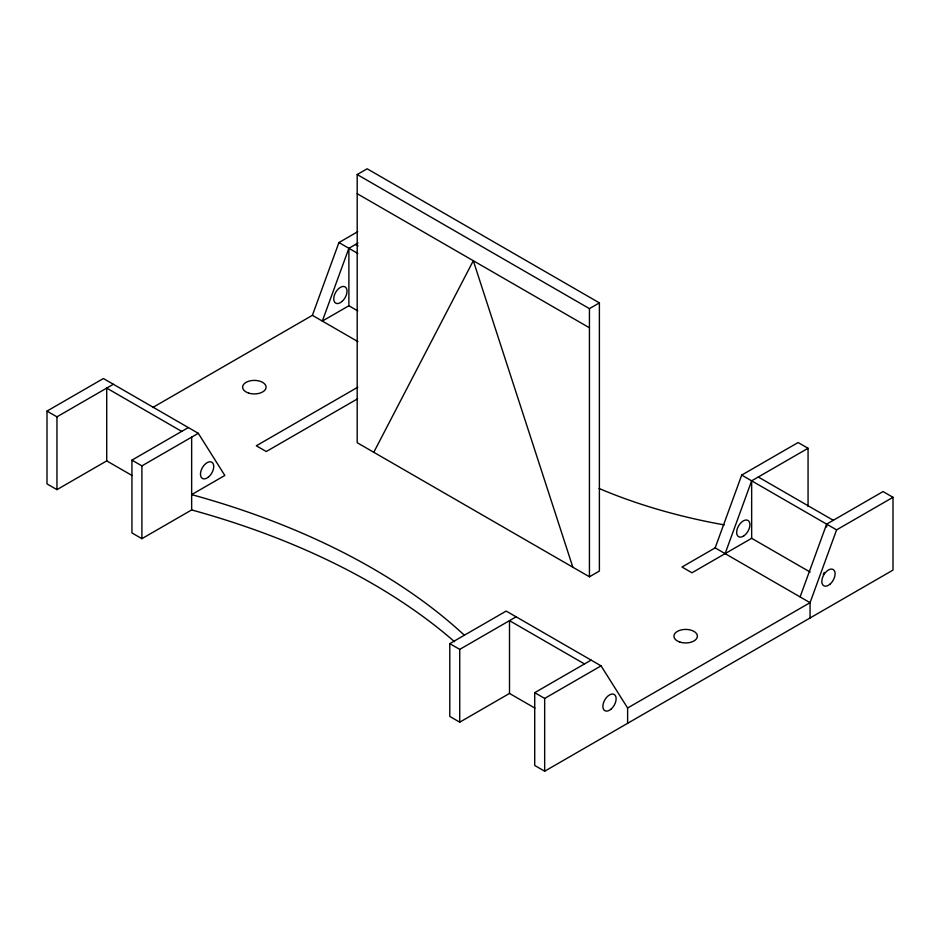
<?xml version="1.0" encoding="UTF-8"?>
<svg xmlns="http://www.w3.org/2000/svg" width="940" height="940" viewBox="0 0 940 940"><rect width="100%" height="100%" fill="white"/><g stroke="black" fill="none" stroke-linecap="round" stroke-linejoin="round"><path stroke-width="1.41" d="M152.75 407.502L312.386 315.335L338.929 242.555L357.729 231.698M358.011 243.025L348.881 248.301L322.338 321.081L348.881 305.759L357.776 310.893M810.127 572.061L751.659 538.303L691.946 572.789L681.993 567.032L715.164 547.879L741.707 475.088L798.107 442.529L808.059 448.274L808.059 506.507M725.116 553.625L751.659 480.834L808.059 448.274M800.105 596.923L826.648 524.132L883.048 491.561L893 497.307L893 570.098L544.671 771.211L534.719 765.466L534.719 692.674L591.119 660.115M893 497.307L836.6 529.878L810.057 602.669L810.057 617.991M373.779 452.293L473.314 260.733L572.848 567.22M357.2 174.535L367.152 168.789L599.391 302.88L599.391 571.05L589.439 576.796L357.2 442.716L357.2 174.535L589.439 308.626L599.391 302.88M132.141 475.57L106.725 460.894L56.952 489.634L47 483.889L47 411.097L103.4 378.526L198.293 433.316L224.836 475.452L191.654 494.616A650.127 375.354 0 0 1 464.031 634.911M47 411.097L56.952 416.843L113.352 384.272M454.561 641.726A650.127 375.354 0 0 0 191.654 509.938L141.893 538.667L131.941 532.921L131.941 460.13L188.341 427.571M131.941 460.13L141.893 465.876L198.293 433.316M357.799 387.198L256.315 445.783L266.267 451.529L357.611 398.795M534.919 708.114L509.504 693.438L459.731 722.178L449.778 716.421L449.778 643.641L506.178 611.07L601.071 665.861L627.615 707.996L627.615 723.318M449.778 643.641L459.731 649.387L516.13 616.816M534.719 692.674L544.671 698.42L601.071 665.861M627.615 707.996L810.057 602.669L715.164 547.879M357.2 193.687L589.439 327.778M355.52 244.471L358.058 245.928M758.298 477.003L833.275 520.302M338.929 242.555L357.776 253.436M741.707 475.088L836.6 529.878M312.386 315.335L357.929 341.631M181.702 431.401L106.725 388.103L106.725 460.894M584.48 663.945L509.504 620.647L509.504 693.438M826.648 524.132L826.648 526.999M751.659 480.834L751.659 538.303M589.439 308.626L589.439 576.796M544.671 698.42L544.671 771.211M459.731 649.387L459.731 722.178M348.881 248.301L348.881 305.759M191.654 437.147L191.654 509.938M141.893 465.876L141.893 538.667M56.952 416.843L56.952 489.634M724.293 524.896A419.029 241.921 0 0 1 599.027 488.459M824.251 572.378A9.388 5.417 -60 0 1 823.205 574.575M208.269 477.203A9.388 5.417 -60 0 0 212.182 462.457A9.388 5.417 -60 0 0 200.866 471.316A9.388 5.417 -60 0 0 208.269 477.203M342.089 301.423A9.388 5.417 -60 0 0 345.074 286.876A9.388 5.417 -60 0 0 333.97 296.723A9.388 5.417 -60 0 0 342.089 301.423M743.681 535.988A9.388 5.417 -60 0 0 748.839 521.148A9.388 5.417 -60 0 0 737.36 528.55A9.388 5.417 -60 0 0 743.681 535.988M611.223 708.983A9.388 5.417 -60 0 0 614.208 694.448A9.388 5.417 -60 0 0 603.104 704.295A9.388 5.417 -60 0 0 611.223 708.983M830.184 584.022A9.388 5.417 -60 0 0 833.157 569.487A9.388 5.417 -60 0 0 822.053 579.334A9.388 5.417 -60 0 0 830.184 584.022M679.796 642.043A11.727 6.768 0 0 0 697.386 636.18A11.727 6.768 0 0 0 679.796 630.317A11.727 6.768 0 0 0 679.796 642.043M248.477 393.026A11.727 6.768 0 0 0 266.079 387.163A11.727 6.768 0 0 0 248.477 381.299A11.727 6.768 0 0 0 248.477 393.026"/></g></svg>
